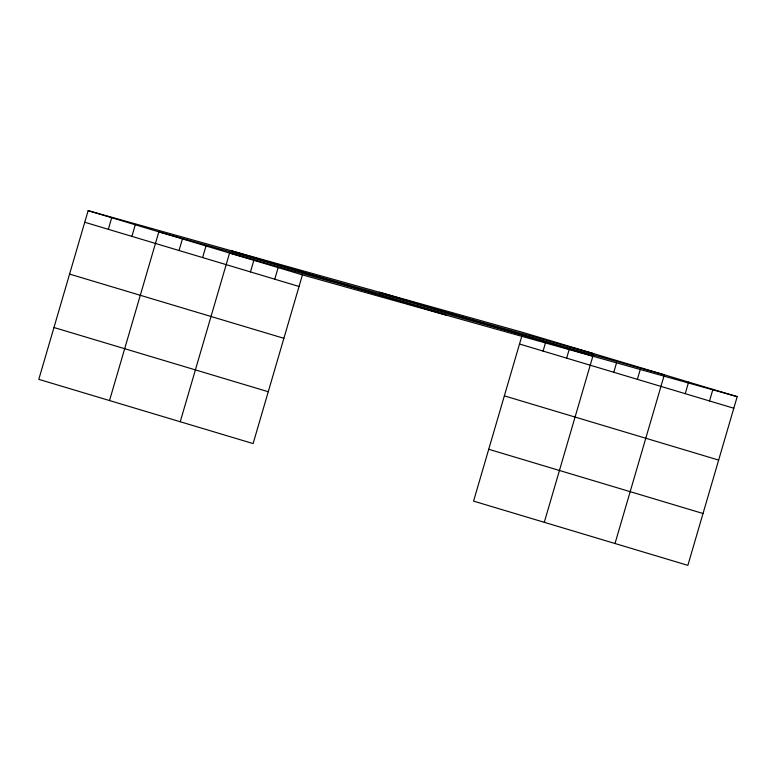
<?xml version="1.0" encoding="UTF-8"?>
<svg xmlns="http://www.w3.org/2000/svg" width="776" height="776" viewBox="0 0 776 776"><rect width="100%" height="100%" fill="white"/><g stroke="black" fill="none" stroke-linecap="round" stroke-linejoin="round"><path stroke-width="1.16" d="M737.2 396.643L522.898 332.419L88.134 210.655L38.8 379.357L253.102 443.581L302.436 274.879L737.2 396.643L687.866 565.345L473.564 501.121L521.889 335.901M108.32 229.318L111.705 217.716M131.891 236.379L135.276 224.778M109.523 400.552L158.847 231.849L593.621 353.613L544.286 522.316M179.033 250.502L182.428 238.911M202.604 257.574L205.999 245.973M180.236 421.746L229.57 253.044L664.343 374.808M250.464 271.91L253.859 260.319M274.752 279.195L278.147 267.594M543.084 351.082L545.46 342.963M566.655 358.143L570.05 346.552M613.806 372.276L616.513 362.993M637.377 379.338L640.423 368.901M615.009 543.51L664.004 375.962M685.237 393.675L688.622 382.083M709.526 400.959L712.911 389.358M379.425 292.242L593.727 356.456M231.607 250.832L445.909 315.056M88.134 210.655L302.436 274.879M519.513 344.02L733.805 408.234M84.739 222.246L299.041 286.47M504.352 395.867L718.644 460.081M69.578 274.093L283.88 338.317M488.725 449.275L703.027 513.499M53.961 327.511L268.263 391.735"/></g></svg>
